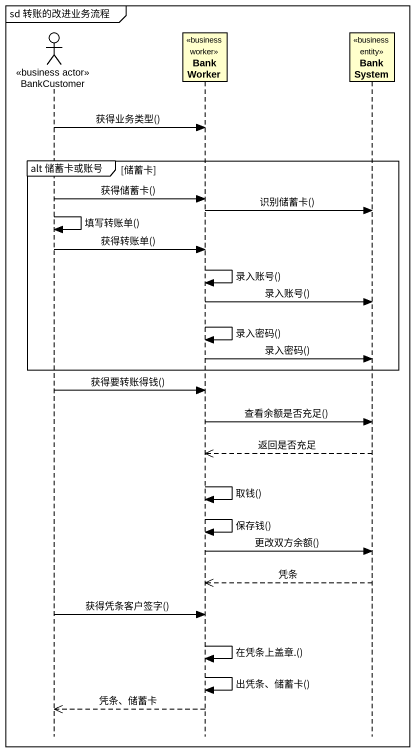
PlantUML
@startuml
mainframe sd 转账的改进业务流程
hide footbox
actor BankCustomer <<business actor>>
participant BankWorker <<business worker>>
participant BankSystem <<business entity>>

BankCustomer -> BankWorker : 获得业务类型()
group alt 储蓄卡或账号 [储蓄卡]
  BankCustomer -> BankWorker : 获得储蓄卡()
  BankWorker -> BankSystem : 识别储蓄卡()
  BankCustomer -> BankCustomer : 填写转账单()
  BankCustomer -> BankWorker : 获得转账单()
  BankWorker -> BankWorker : 录入账号()
  BankWorker -> BankSystem : 录入账号()
  BankWorker -> BankWorker : 录入密码()
  BankWorker -> BankSystem : 录入密码()
end
BankCustomer -> BankWorker : 获得要转账得钱()
BankWorker -> BankSystem : 查看余额是否充足()
BankSystem -->> BankWorker : 返回是否充足
BankWorker -> BankWorker : 取钱()
BankWorker -> BankWorker : 保存钱()
BankWorker -> BankSystem : 更改双方余额()
BankSystem -->> BankWorker : 凭条
BankCustomer -> BankWorker : 获得凭条客户签字()
BankWorker -> BankWorker : 在凭条上盖章.()
BankWorker -> BankWorker : 出凭条、储蓄卡()
BankWorker -->> BankCustomer : 凭条、储蓄卡
@enduml
